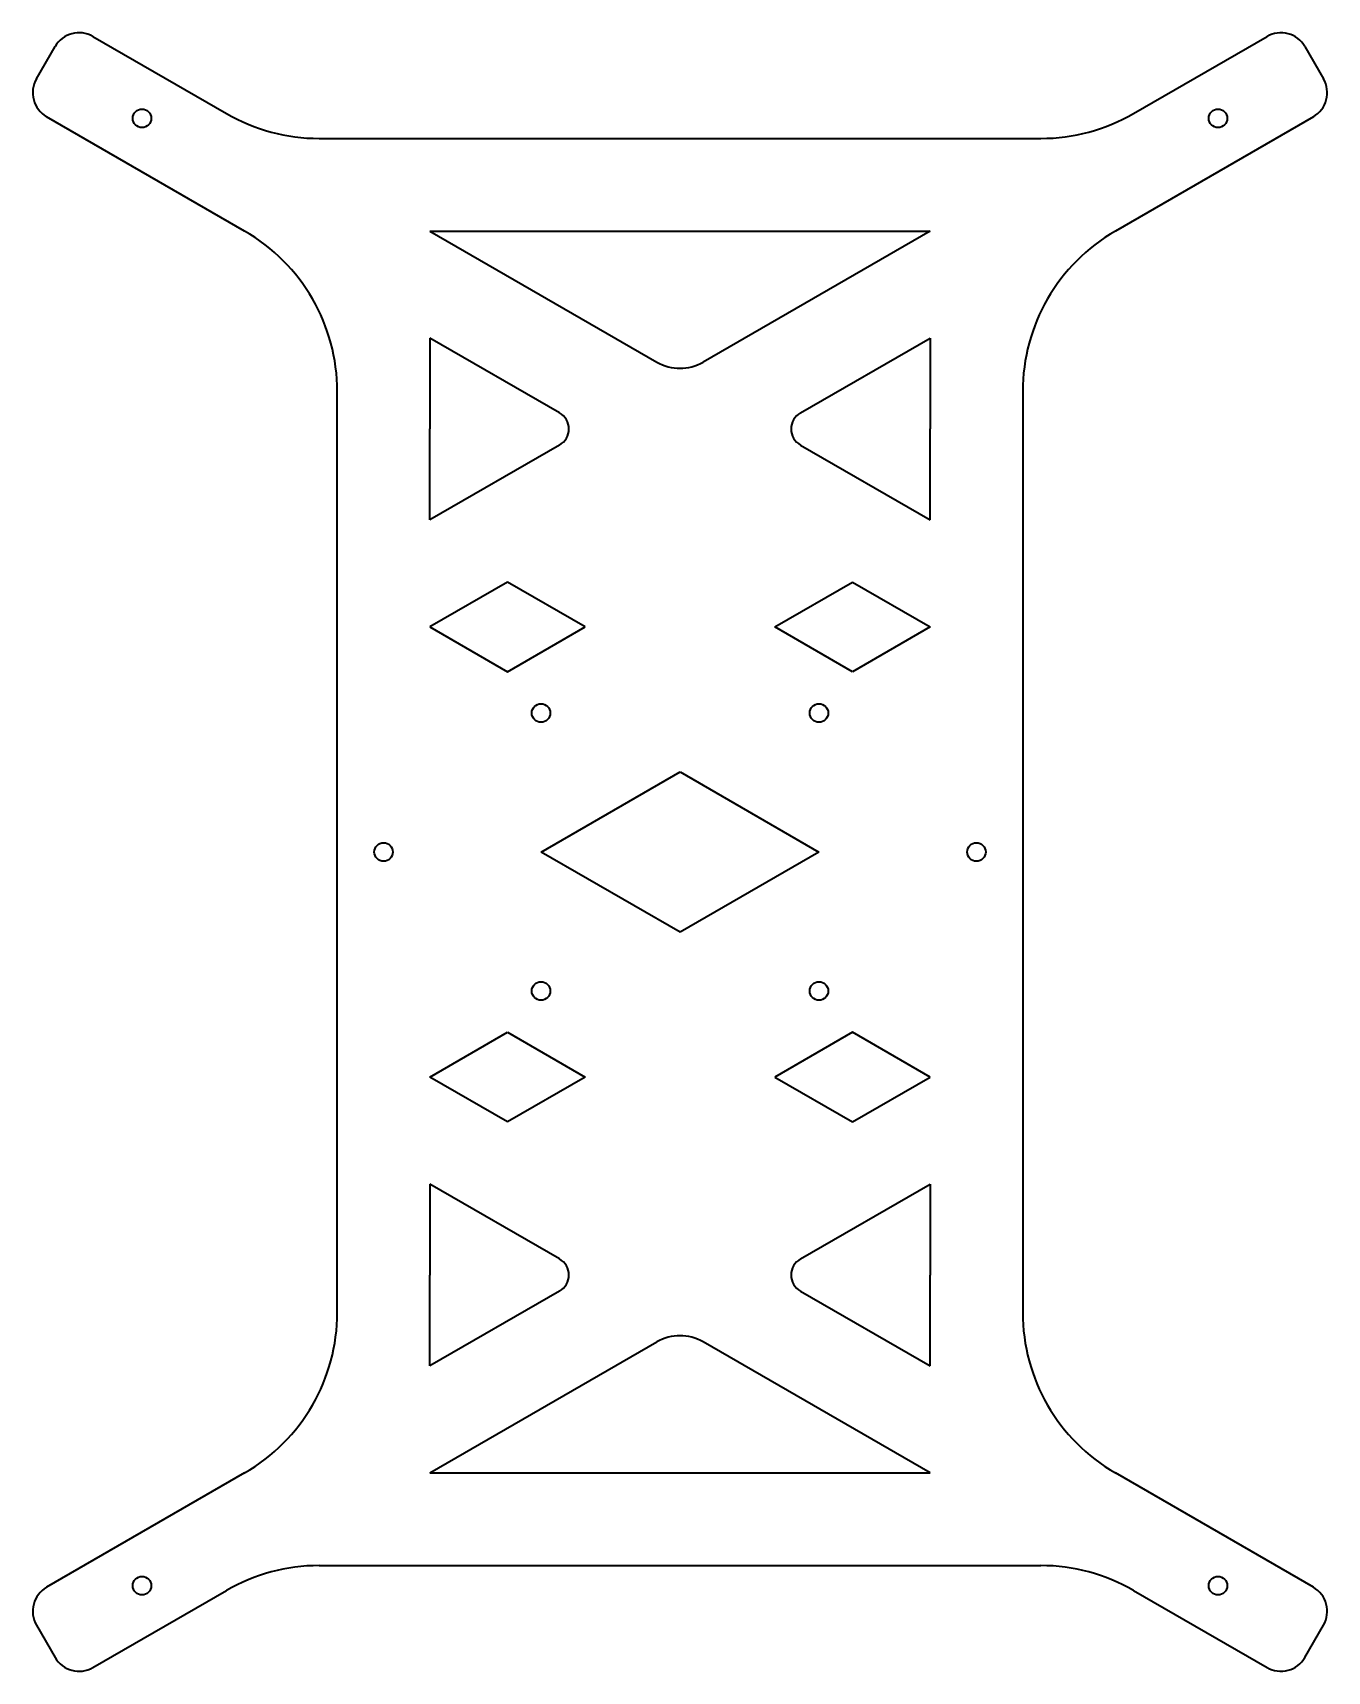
# Model space of a CAD drawing. Extents: x 66 to 206, y 19 to 196.
import ezdxf

# ---------------------------------------------------------------- set-up
doc = ezdxf.new("R2010")
doc.units = 0

msp = doc.modelspace()

# ---------------------------------------------------------------- linework, layer by layer
at = {"color": 7, "lineweight": 35, "ltscale": 0.1}
for p, q in [((66.233948, 191.085953), (68.233948, 194.550049)), ((203.176239, 194.550049), (205.176239, 191.085953)), ((66.233948, 24.1633), (68.233948, 20.699203)), ((203.176239, 20.699203), (205.176239, 24.1633))]:
    msp.add_line(p, q, dxfattribs=at)
at = {"color": 7, "lineweight": 35, "ltscale": 0.416025}
for p, q in [((72.332031, 195.648132), (86.743568, 187.327621)), ((184.666626, 187.327621), (199.078156, 195.648132)), ((72.332031, 19.60112), (86.743568, 27.921631)), ((184.666626, 27.921631), (199.078156, 19.60112))]:
    msp.add_line(p, q, dxfattribs=at)
at = {"color": 7, "lineweight": 35}
for p, q in [((88.705093, 174.648132), (67.332024, 186.987885)), ((204.078156, 186.987885), (182.705093, 174.648132)), ((96.743568, 184.648132), (174.666626, 184.648132)), ((108.705093, 174.648132), (162.705093, 174.648132)), ((108.705093, 174.648132), (133.205093, 160.503052)), ((162.705093, 174.648132), (138.205093, 160.503052)), ((98.705093, 57.921631), (98.705093, 157.327621)), ((172.705093, 157.327621), (172.705093, 57.921631)), ((108.705093, 40.60112), (133.205093, 54.746204)), ((162.705093, 40.60112), (138.205093, 54.746204)), ((88.705093, 40.60112), (67.332024, 28.261375)), ((108.705093, 40.60112), (162.705093, 40.60112)), ((204.078156, 28.261375), (182.705093, 40.60112)), ((96.743568, 30.60112), (174.666626, 30.60112))]:
    msp.add_line(p, q, dxfattribs=at)
at = {"color": 7, "lineweight": 35, "ltscale": 0.245374}
for p, q in [((108.705093, 163.10112), (108.705093, 153.286163)), ((162.705093, 163.10112), (162.705093, 153.286163)), ((108.705093, 143.471222), (108.705093, 153.286163)), ((162.705093, 143.471222), (162.705093, 153.286163)), ((108.705093, 71.778038), (108.705093, 61.963085)), ((162.705093, 71.778038), (162.705093, 61.963085)), ((108.705093, 52.148129), (108.705093, 61.963085)), ((162.705093, 52.148129), (162.705093, 61.963085))]:
    msp.add_line(p, q, dxfattribs=at)
at = {"color": 7, "lineweight": 35, "ltscale": 0.404145}
for p, q in [((122.705093, 155.018219), (108.705093, 163.10112)), ((148.705093, 155.018219), (162.705093, 163.10112)), ((122.705093, 151.554123), (108.705093, 143.471222)), ((148.705093, 151.554123), (162.705093, 143.471222)), ((122.705093, 63.695133), (108.705093, 71.778038)), ((148.705093, 63.695133), (162.705093, 71.778038)), ((122.705093, 60.231033), (108.705093, 52.148129)), ((148.705093, 60.231033), (162.705093, 52.148129))]:
    msp.add_line(p, q, dxfattribs=at)
at = {"color": 7, "lineweight": 35, "ltscale": 0.241953}
for p, q in [((117.086594, 136.763275), (108.705093, 131.92421)), ((125.468094, 131.92421), (117.086594, 136.763275)), ((145.942093, 131.92421), (154.323593, 136.763275)), ((154.323593, 136.763275), (162.705093, 131.92421)), ((108.705093, 131.92421), (117.086594, 127.085144)), ((117.086594, 127.085144), (125.468094, 131.92421)), ((154.323593, 127.085144), (145.942093, 131.92421)), ((162.705093, 131.92421), (154.323593, 127.085144)), ((108.705093, 83.325043), (117.086594, 88.164108)), ((117.086594, 88.164108), (125.468094, 83.325043)), ((154.323593, 88.164108), (145.942093, 83.325043)), ((162.705093, 83.325043), (154.323593, 88.164108)), ((117.086594, 78.485985), (108.705093, 83.325043)), ((125.468094, 83.325043), (117.086594, 78.485985)), ((145.942093, 83.325043), (154.323593, 78.485985)), ((154.323593, 78.485985), (162.705093, 83.325043))]:
    msp.add_line(p, q, dxfattribs=at)
at = {"color": 7, "lineweight": 35, "ltscale": 0.433013}
for p, q in [((120.705093, 107.624626), (135.705093, 116.284882)), ((135.705093, 116.284882), (150.705093, 107.624626)), ((135.705093, 98.964371), (120.705093, 107.624626)), ((150.705093, 107.624626), (135.705093, 98.964371))]:
    msp.add_line(p, q, dxfattribs=at)
at = {"color": 7, "lineweight": 35}
for centre in [(77.626251, 186.817993), (193.783936, 186.817993), (120.705093, 122.624626), (150.705093, 122.624626), (103.705093, 107.624626), (167.705093, 107.624626), (120.705093, 92.624626), (150.705093, 92.624626), (77.626251, 28.431252), (193.783936, 28.431252)]:
    msp.add_circle(centre, 1, dxfattribs=at)
for centre, radius, start, end in [((70.832024, 193.050049), 3, 60.000002, 149.999997), ((200.578156, 193.050049), 3, 30.000001, 120.000003), ((68.832024, 189.585953), 3, 149.999997, 239.999997), ((202.578156, 189.585953), 3, 299.999998, 30.000001), ((96.743568, 204.648132), 20, 239.999997, 269.999997), ((174.666626, 204.648132), 20, 269.999997, 299.999998), ((78.705093, 157.327621), 20, 0, 60.000002), ((192.705093, 157.327621), 20, 120.000003, 180.000005), ((135.705093, 164.833176), 5, 239.999997, 299.999998), ((121.705093, 153.286163), 2, 299.999998, 60.000002), ((149.705093, 153.286163), 2, 120.000003, 239.999997), ((121.705093, 61.963085), 2, 299.999998, 60.000002), ((149.705093, 61.963085), 2, 120.000003, 239.999997), ((78.705093, 57.921631), 20, 299.999998, 360), ((192.705093, 57.921631), 20, 180.000005, 239.999997), ((135.705093, 50.416077), 5, 60.000002, 120.000003), ((96.743568, 10.60112), 20, 90.000003, 120.000003), ((174.666626, 10.60112), 20, 60.000002, 90.000003), ((68.832024, 25.6633), 3, 120.000003, 210.000003), ((202.578156, 25.6633), 3, 329.999999, 60.000002), ((70.832024, 22.199203), 3, 210.000003, 299.999998), ((200.578156, 22.199203), 3, 239.999997, 329.999999)]:
    msp.add_arc(centre, radius, start, end, dxfattribs=at)

doc.saveas('drawing.dxf')
